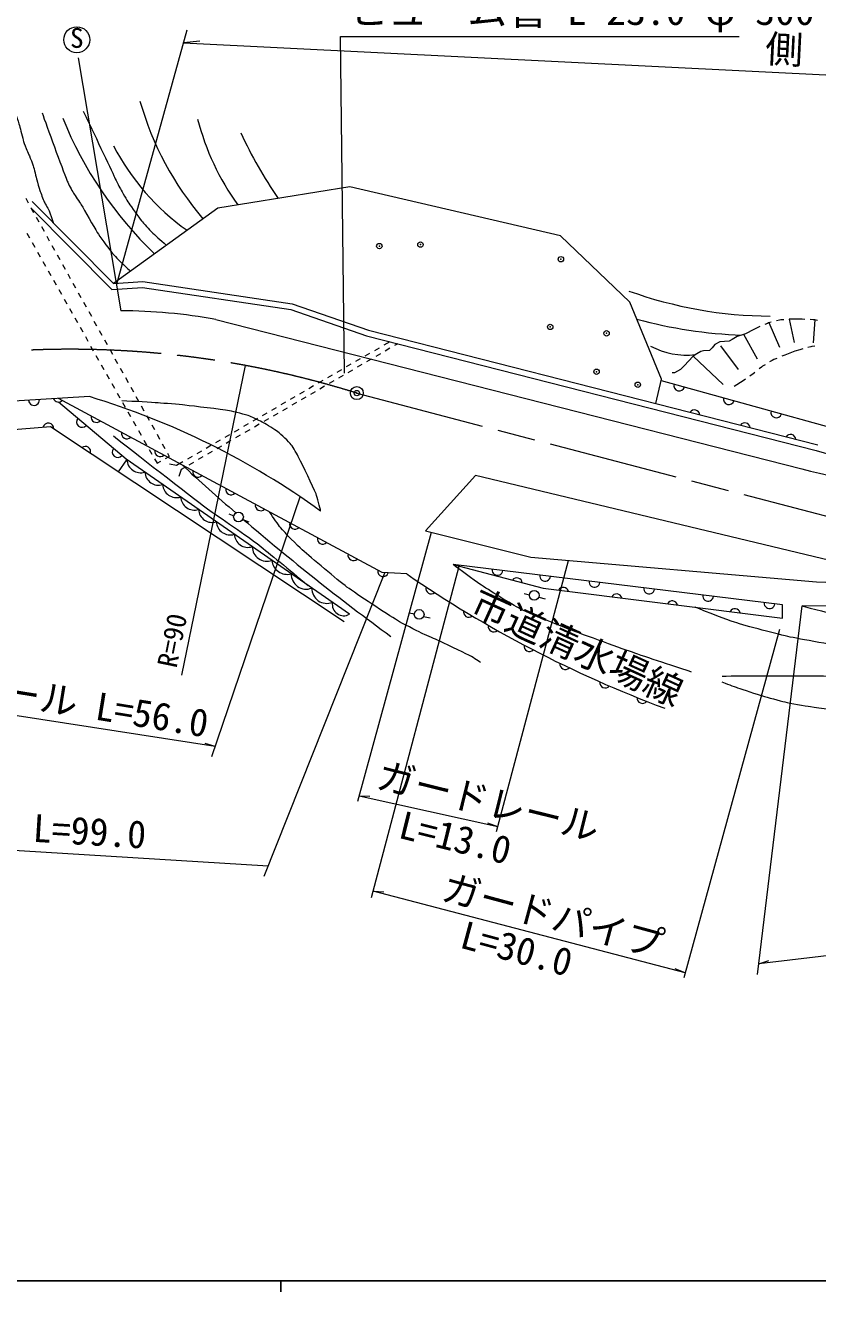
# Model space of a CAD drawing. Units: millimetres, scale not verified. Extents: x 40000 to 680000, y 20000 to 380000.
# Drawn here: x 144363 to 217664, y 204000 to 321201 of the extents above; entities that cross this region are included whole.
import ezdxf
from ezdxf.enums import TextEntityAlignment as Align

# ---------------------------------------------------------------- set-up
doc = ezdxf.new("R2010")
doc.units = ezdxf.units.MM
doc.header["$LTSCALE"] = 1000
doc.header["$PDMODE"] = 32
doc.header["$PDSIZE"] = 500
doc.linetypes.add('CHAIN', pattern=[18.5, 12, -1.5, 3.5, -1.5])
for name, color, linetype, lineweight in [('M-BGD', 7, 'Continuous', 13), ('M-BMK', 2, 'CHAIN', 13), ('M-STR-HTXT', 7, 'Continuous', 13), ('M-TTL-BAND', 7, 'Continuous', 25), ('M-WORK', 1, 'Continuous', 13)]:
    doc.layers.add(name, color=color, linetype=linetype, lineweight=lineweight)
doc.styles.add('ＭＳ ゴシック', font='')
doc.styles.get('ＭＳ ゴシック').set_extended_font_data('MS Gothic')

msp = doc.modelspace()

# ---------------------------------------------------------------- linework, layer by layer
at = {"layer": 'M-BGD'}
msp.add_circle((175032, 287160), 600, dxfattribs=at)
msp.add_point((175032, 287160), dxfattribs=at)
at = {"layer": 'M-BMK'}
msp.add_line((175032, 287160), (220309, 275286), dxfattribs=at)
msp.add_arc((148482, 202292), 88924, 72.62818, 131.06812, dxfattribs=at)
at = {"layer": 'M-STR-HTXT'}
for p, q in [((159308, 320747), (152837, 297336)), ((160494, 319749), (158984, 319574)), ((158984, 319574), (258626, 314614)), ((161621, 253528), (169794, 277562)), ((175128, 249389), (181934, 274292)), ((176377, 240480), (184495, 271156)), ((187961, 246602), (194609, 271684)), ((166460, 242459), (177623, 270540)), ((212098, 233345), (216223, 267476)), ((214144, 265276), (205274, 233050)), ((161934, 254449), (160992, 254731)), ((175257, 249889), (176239, 249860)), ((188072, 247018), (175257, 249860)), ((188072, 247018), (187150, 247361)), ((106443, 247102), (166837, 243408)), ((205398, 233502), (204491, 233880))]:
    msp.add_line(p, q, dxfattribs=at)
for points in [[(173877, 289001), (173531, 320169), (210415, 320169)], [(161934, 254449), (127440, 259791), (128423, 259825)], [(285506, 243025), (212220, 234356), (213157, 234652)], [(205398, 233502), (176535, 241076), (177516, 241009)]]:
    msp.add_lwpolyline(points, dxfattribs=at)
at = {"layer": 'M-TTL-BAND'}
for p, q in [((40000, 205000), (579000, 205000)), ((168000, 205000), (168000, 204000))]:
    msp.add_line(p, q, dxfattribs=at)
at = {"layer": 'M-WORK'}
for p, q in [((149240, 318187), (153196, 294785)), ((144394, 305198), (144637, 304761)), ((144880, 304324), (145123, 303887)), ((144884, 304316), (152365, 296756)), ((145366, 303450), (145609, 303013)), ((145852, 302576), (146095, 302139)), ((144489, 301961), (144736, 301526)), ((146338, 301702), (146581, 301265)), ((144983, 301091), (145229, 300656)), ((145476, 300221), (145722, 299786)), ((146824, 300828), (147067, 300391)), ((145969, 299351), (146215, 298916)), ((147310, 299954), (147553, 299517)), ((147796, 299080), (148039, 298643)), ((146462, 298481), (146708, 298046)), ((148282, 298206), (148525, 297769)), ((146955, 297611), (147202, 297176)), ((147448, 296741), (147695, 296306)), ((148768, 297332), (149011, 296895)), ((147941, 295871), (148188, 295436)), ((149254, 296458), (149497, 296021)), ((149740, 295584), (149983, 295147)), ((148434, 295001), (148681, 294566)), ((150226, 294710), (150469, 294273)), ((148927, 294131), (149174, 293696)), ((149421, 293262), (149667, 292827)), ((150712, 293836), (150956, 293399)), ((161999, 293986), (216204, 280142)), ((211758, 293063), (210999, 292642)), ((212060, 293204), (211758, 293063)), ((212312, 293313), (212060, 293204)), ((213023, 293620), (212771, 293511)), ((213119, 293653), (213023, 293620)), ((213378, 293723), (213119, 293653)), ((214174, 291385), (213165, 293668)), ((214119, 293924), (213860, 293854)), ((214259, 293942), (214119, 293924)), ((214530, 293959), (214259, 293942)), ((215299, 294008), (215029, 293991)), ((215535, 291860), (215064, 294000)), ((216234, 293996), (215299, 294008)), ((216486, 293986), (216234, 293996)), ((217239, 293957), (216986, 293967)), ((217389, 293941), (217239, 293957)), ((217288, 291806), (217419, 293937)), ((217658, 293897), (217389, 293941)), ((149914, 292392), (150160, 291957)), ((151199, 292963), (151442, 292526)), ((151685, 292089), (151928, 291652)), ((178082, 291916), (177516, 291587)), ((208621, 291900), (208166, 291664)), ((209481, 291984), (208621, 291900)), ((209751, 292136), (209481, 291984)), ((210206, 292389), (209751, 292136)), ((210999, 292642), (210206, 292389)), ((212109, 290291), (210841, 292586)), ((150407, 291522), (150653, 291087)), ((152171, 291215), (152414, 290778)), ((176218, 290834), (175786, 290583)), ((177083, 291336), (176651, 291085)), ((177221, 290805), (176789, 290554)), ((178086, 291308), (177654, 291056)), ((178811, 291729), (178518, 291559)), ((206479, 290804), (206142, 290584)), ((206850, 291023), (206479, 290804)), ((207103, 291090), (206850, 291023)), ((207660, 291107), (207103, 291090)), ((207913, 291360), (207660, 291107)), ((208166, 291664), (207913, 291360)), ((210349, 289348), (208699, 291535)), ((214632, 290684), (214357, 290570)), ((215542, 291032), (214632, 290684)), ((216020, 291181), (215542, 291032)), ((216282, 291251), (216020, 291181)), ((217026, 291451), (216764, 291380)), ((217128, 291471), (217026, 291451)), ((217394, 291505), (217128, 291471)), ((150900, 290652), (151146, 290217)), ((151393, 289782), (151640, 289347)), ((152657, 290341), (152900, 289904)), ((158833, 261070), (164738, 289718)), ((174489, 289830), (174056, 289579)), ((175354, 290332), (174921, 290081)), ((175492, 289800), (175060, 289549)), ((176357, 290303), (175925, 290051)), ((205333, 289724), (204962, 289353)), ((205704, 290112), (205333, 289724)), ((206142, 290584), (205704, 290112)), ((208924, 287974), (206136, 290579)), ((212456, 289565), (212250, 289399)), ((212566, 289641), (212456, 289565)), ((212796, 289784), (212566, 289641)), ((213451, 290189), (213221, 290047)), ((213620, 290266), (213451, 290189)), ((213895, 290379), (213620, 290266)), ((151886, 288912), (152133, 288477)), ((153143, 289467), (153386, 289030)), ((153629, 288593), (153872, 288156)), ((171894, 288324), (171462, 288073)), ((172759, 288826), (172327, 288575)), ((173624, 289328), (173191, 289077)), ((173763, 288795), (173331, 288544)), ((174628, 289298), (174195, 289046)), ((204422, 289050), (204207, 289039)), ((204962, 289353), (204422, 289050)), ((210974, 288453), (210766, 288312)), ((211596, 288874), (211388, 288733)), ((211655, 288918), (211596, 288874)), ((211861, 289084), (211655, 288918)), ((152379, 288042), (152626, 287607)), ((152872, 287172), (153119, 286737)), ((154115, 287719), (154358, 287282)), ((170165, 287320), (169732, 287069)), ((171029, 287822), (170597, 287571)), ((171169, 287288), (170737, 287036)), ((172034, 287790), (171602, 287539)), ((172899, 288293), (172466, 288041)), ((210766, 288312), (209943, 287777)), ((150302, 286835), (135247, 285931)), ((153365, 286302), (153612, 285867)), ((154601, 286845), (154844, 286408)), ((155087, 285971), (155330, 285534)), ((168435, 286316), (168002, 286065)), ((169300, 286818), (168867, 286567)), ((169440, 286283), (169008, 286031)), ((170305, 286785), (169872, 286534)), ((153859, 285432), (154105, 284997)), ((155573, 285097), (155816, 284660)), ((165840, 284810), (165408, 284559)), ((166705, 285312), (166273, 285061)), ((167570, 285814), (167138, 285563)), ((167711, 285278), (167279, 285026)), ((168576, 285780), (168143, 285529)), ((154352, 284562), (154598, 284127)), ((154845, 283692), (155091, 283257)), ((156059, 284223), (156302, 283786)), ((164111, 283806), (163678, 283555)), ((164975, 284308), (164543, 284057)), ((165117, 283770), (164685, 283519)), ((165982, 284273), (165550, 284021)), ((166846, 284775), (166414, 284524)), ((155338, 282822), (155584, 282387)), ((156545, 283349), (156788, 282912)), ((157031, 282475), (157274, 282038)), ((162381, 282802), (161948, 282551)), ((163246, 283304), (162813, 283053)), ((163388, 282765), (162956, 282514)), ((164253, 283268), (163820, 283016)), ((155831, 281952), (156078, 281517)), ((157333, 281118), (157679, 281310)), ((157517, 281601), (157679, 281310)), ((159786, 281295), (159354, 281044)), ((160651, 281798), (160219, 281547)), ((161516, 282300), (161084, 282049)), ((161659, 281760), (161227, 281509)), ((162524, 282263), (162091, 282011)), ((152969, 279878), (153762, 280997)), ((156324, 281082), (156551, 280683)), ((156551, 280683), (156896, 280875)), ((158356, 280465), (157707, 280594)), ((158921, 280793), (158356, 280465)), ((159065, 280253), (158772, 280082)), ((159930, 280755), (159498, 280504)), ((160794, 281258), (160362, 281006)), ((158772, 280082), (158563, 279455)), ((163191, 275974), (163644, 275798)), ((164474, 275476), (165053, 275250)), ((190520, 268603), (190992, 268483)), ((191854, 268264), (192456, 268111)), ((179879, 266841), (180351, 266721)), ((181213, 266502), (181816, 266349))]:
    msp.add_line(p, q, dxfattribs=at)
for points in [[(202681, 286200), (203226, 288445), (200298, 295582), (193872, 301714), (174389, 306253), (162167, 304284), (152515, 297316)], [(145007, 304903), (152515, 297316), (155225, 297481), (169049, 295431), (176097, 292990), (217671, 282372)], [(152365, 296756), (155201, 296929), (168918, 294894), (175939, 292463), (217535, 281839)], [(203195, 288318), (228138, 281421), (228106, 280270)], [(174350, 266691), (153679, 281055), (147435, 286336)], [(179643, 270425), (177384, 270554), (147436, 286663)], [(173871, 265983), (146684, 284056), (136418, 283201), (126743, 280382)], [(270715, 270084), (246687, 269272), (230973, 269022), (228689, 269304), (186021, 279534), (181399, 274426), (191118, 271989), (217562, 269683), (228689, 269304)], [(275673, 268624), (257362, 267325), (216223, 267476)]]:
    msp.add_lwpolyline(points, dxfattribs=at)
msp.add_lwpolyline([(214426, 266335), (214426, 267566), (183947, 271300), (192285, 269098)], close=True, dxfattribs=at)
for centre, radius in [((149120, 319868), 1200), ((164083, 275700), 450), ((191440, 268439), 450), ((180799, 266677), 450)]:
    msp.add_circle(centre, radius, dxfattribs=at)
for centre, radius, start, end in [((182993, 322187), 29149, 195.95374, 220.40275), ((180958, 325889), 35694, 201.83081, 226.3487), ((183086, 318338), 23513, 194.32535, 215.8052), ((199066, 326994), 38158, 204.37912, 214.85868), ((172175, 320255), 22141, 207.47049, 234.50562), ((213521, 333683), 39394, 250.22549, 269.65576), ((152973, 243459), 51327, 79.87207, 89.75164), ((212381, 336361), 43873, 254.892, 267.71587), ((205573, 297924), 7243, 242.2903, 276.12602), ((204865, 287856), 500, 164.54409, 344.54409), ((145165, 286526), 500, 183.43755, 3.43755), ((147431, 286836), 500, 203.64064, 314.26736), ((129183, 217317), 72655, 54.19839, 73.10186), ((209441, 286591), 500, 164.54409, 344.54409), ((149608, 284498), 500, 139.7772, 319.7772), ((150934, 284951), 500, 169.18257, 314.26736), ((206267, 285102), 500, 6.40513, 144.9408), ((213834, 285376), 500, 164.54409, 344.54409), ((146492, 283890), 500, 355.72367, 167.30141), ((210935, 283910), 500, 6.40513, 144.9408), ((153760, 283431), 500, 169.18257, 314.26736), ((215155, 282832), 500, 6.40513, 144.9408), ((149907, 281733), 500, 343.84277, 128.92756), ((152900, 281714), 500, 139.7772, 319.7772), ((156825, 281783), 500, 169.18257, 314.26736), ((240237, 367377), 88499, 255.13614, 271.04067), ((155039, 281070), 1280, 183.24902, 287.16379), ((310224, 445033), 223554, 227.38367, 229.0936), ((241508, 379328), 102363, 255.68784, 270.58242), ((156695, 279919), 1280, 183.24902, 287.16379), ((160349, 279888), 500, 169.18257, 314.26736), ((158351, 278769), 1280, 183.24902, 287.16379), ((163401, 278246), 500, 169.18257, 314.26736), ((160006, 277619), 1280, 183.24902, 287.16379), ((166134, 276776), 500, 169.18257, 314.26736), ((161662, 276468), 1280, 183.24902, 287.16379), ((310224, 445033), 223554, 229.31561, 233.79336), ((163318, 275318), 1280, 183.24902, 287.16379), ((169312, 275067), 500, 169.18257, 314.26736), ((164973, 274167), 1280, 183.24902, 287.16379), ((171875, 273688), 500, 169.18257, 314.26736), ((166721, 272969), 1370, 181.04679, 289.36602), ((174707, 272164), 500, 169.18257, 314.26736), ((168576, 271793), 1405, 184.78258, 285.63023), ((177465, 270681), 500, 169.18257, 341.5101), ((188050, 270798), 500, 173.01456, 353.01456), ((170353, 270420), 1399, 179.16122, 291.25159), ((242372, 361732), 110779, 235.51042, 249.46703), ((189840, 269562), 500, 5.83977, 144.56579), ((192448, 270259), 500, 173.01456, 353.01456), ((197021, 269699), 500, 173.01456, 353.01456), ((172259, 269096), 1399, 179.16122, 291.25159), ((181920, 269081), 500, 164.28498, 309.46814), ((194136, 268689), 500, 13.55282, 152.22001), ((199054, 268076), 500, 13.55282, 152.22001), ((202072, 269080), 500, 173.01456, 353.01456), ((207534, 268411), 500, 173.01456, 353.01456), ((173835, 267640), 1080, 171.91124, 298.50157), ((204219, 267431), 500, 13.55282, 152.22001), ((213218, 267714), 500, 173.01456, 353.01456), ((185385, 266924), 500, 167.7848, 310.19701), ((210012, 266708), 500, 13.55282, 152.22001), ((187693, 265560), 500, 167.71347, 313.04521), ((191000, 263740), 500, 168.15134, 316.5173), ((194319, 262083), 500, 171.53864, 316.9728), ((198002, 260372), 500, 171.67156, 321.04635), ((201454, 258948), 500, 175.62653, 320.95826)]:
    msp.add_arc(centre, radius, start, end, dxfattribs=at)
for points, knots in [([(142474, 315133), (142640, 314880), (143067, 314075), (143185, 313796), (143338, 313430), (143708, 312297), (143823, 311917), (143911, 311626), (144112, 310736), (144200, 310446), (144250, 310280), (144448, 309799), (144513, 309639), (144556, 309532), (144697, 309217), (144739, 309111), (144812, 308926), (145033, 308372), (145091, 308182), (145170, 307926), (145354, 307144), (145425, 306886), (145478, 306690), (145646, 306105), (145711, 305913), (145783, 305702), (146018, 305076), (146110, 304873), (146197, 304682), (146523, 304139), (146602, 303944), (146678, 303756), (146826, 303318), (146942, 302947)], [0, 0, 0, 0, 1, 1, 1, 2, 2, 2, 3, 3, 3, 4, 4, 4, 5, 5, 5, 6, 6, 6, 7, 7, 7, 8, 8, 8, 9, 9, 9, 10, 10, 10, 11, 11, 11, 11]), ([(145907, 313112), (146349, 311838), (147747, 308041), (148237, 306784), (148328, 306552), (148681, 305891), (148808, 305677), (148941, 305453), (149398, 304820), (149533, 304598), (149840, 304092), (150699, 302540), (151015, 302041), (151244, 301678), (151994, 300630), (152259, 300293), (152423, 300086), (152968, 299510), (153157, 299325), (153333, 299152), (153734, 298778), (154090, 298453)], [0, 0, 0, 0, 1, 1, 1, 2, 2, 2, 3, 3, 3, 4, 4, 4, 5, 5, 5, 6, 6, 6, 7, 7, 7, 7]), ([(149728, 313267), (150293, 312064), (151995, 308459), (152565, 307259), (152680, 307017), (153027, 306290), (153155, 306055), (153301, 305789), (153767, 305009), (153934, 304756), (154159, 304418), (154863, 303422), (155115, 303104), (155289, 302883), (155854, 302257), (156059, 302065), (156331, 301811), (156854, 301339), (157407, 300848)], [0, 0, 0, 0, 1, 1, 1, 2, 2, 2, 3, 3, 3, 4, 4, 4, 5, 5, 5, 6, 6, 6, 6]), ([(171685, 276244), (171638, 276568), (171380, 277522), (171256, 277825), (170977, 278512), (170007, 280515), (169674, 281178), (169549, 281427), (169142, 282165), (168966, 282382), (168747, 282651), (167987, 283371), (167715, 283586), (167470, 283779), (166665, 284260), (166393, 284412), (166149, 284548), (165404, 284933), (165141, 285026), (164773, 285156), (163638, 285457), (163253, 285522), (162433, 285660), (159956, 285950), (159130, 286041), (158636, 286096), (157148, 286221), (156651, 286254), (156006, 286297), (154501, 286386), (153279, 286454)], [0, 0, 0, 0, 1, 1, 1, 2, 2, 2, 3, 3, 3, 4, 4, 4, 5, 5, 5, 6, 6, 6, 7, 7, 7, 8, 8, 8, 9, 9, 9, 10, 10, 10, 10]), ([(152516, 283202), (154237, 281827), (159463, 277781), (161224, 276458), (162159, 275757), (165085, 273817), (165993, 273082), (166901, 272348), (168745, 270855), (170530, 269346)], [0, 0, 0, 0, 1, 1, 1, 2, 2, 2, 3, 3, 3, 3]), ([(186484, 262231), (186279, 262382), (185627, 262788), (185400, 262905), (184817, 263208), (183033, 264049), (182437, 264327), (182152, 264459), (181281, 264817), (180999, 264956), (180552, 265175), (179219, 265851), (178796, 266113), (177841, 266704), (175020, 268546), (174118, 269215), (173256, 269855), (170790, 271934), (169989, 272651), (169561, 273035), (168345, 274267), (167979, 274711), (167762, 274975), (167313, 275617), (166953, 276165)], [0, 0, 0, 0, 1, 1, 1, 2, 2, 2, 3, 3, 3, 4, 4, 4, 5, 5, 5, 6, 6, 6, 7, 7, 7, 8, 8, 8, 8]), ([(205997, 261342), (204896, 261692), (201611, 262792), (200521, 263174), (199262, 263615), (195498, 264977), (194255, 265459), (193425, 265781), (190948, 266791), (190156, 267197), (189376, 267597), (187147, 268995), (186416, 269478), (185904, 269816), (184422, 270911), (183947, 271300)], [0, 0, 0, 0, 1, 1, 1, 2, 2, 2, 3, 3, 3, 4, 4, 4, 5, 5, 5, 5]), ([(278210, 262020), (277785, 261924), (276495, 261712), (276061, 261667), (275224, 261580), (272704, 261391), (271862, 261363), (270783, 261327), (267541, 261324), (266461, 261345), (264549, 261384), (258813, 261601), (256901, 261666), (255400, 261716), (250895, 261871), (249393, 261921), (248025, 261966), (243919, 262079), (242552, 262140), (241677, 262179), (239058, 262372), (238184, 262423), (237158, 262483), (234077, 262642), (233050, 262695), (232016, 262749), (228913, 262884), (227880, 262955), (226576, 263045), (222664, 263337), (221368, 263503), (220113, 263664), (216372, 264322), (215135, 264588), (214089, 264813), (210982, 265628), (209964, 265958), (209261, 266185), (207505, 266862), (206339, 267344)], [0, 0, 0, 0, 1, 1, 1, 2, 2, 2, 3, 3, 3, 4, 4, 4, 5, 5, 5, 6, 6, 6, 7, 7, 7, 8, 8, 8, 9, 9, 9, 10, 10, 10, 11, 11, 11, 12, 12, 12, 13, 13, 13, 13]), ([(216223, 267476), (216939, 267279), (219092, 266716), (219812, 266538), (220216, 266438), (221432, 266157), (221843, 266089), (222434, 265992), (224222, 265781), (224818, 265712), (225520, 265630), (227631, 265396), (228335, 265334), (228972, 265278), (230887, 265185), (231523, 265121), (232408, 265033), (235056, 264699), (235938, 264578), (236615, 264486), (238633, 264118), (239314, 264059), (240857, 263924), (245499, 263678), (247047, 263609), (248781, 263532), (253986, 263383), (255721, 263330), (256604, 263303), (259253, 263205), (260136, 263212), (260987, 263219), (263535, 263384), (264386, 263401), (265084, 263414), (267178, 263383), (267875, 263360), (268425, 263342), (270069, 263201), (270619, 263195), (271181, 263188), (272868, 263247), (273428, 263294), (273888, 263333), (275259, 263526), (275709, 263625), (276048, 263699), (276758, 263885), (277422, 264070)], [0, 0, 0, 0, 1, 1, 1, 2, 2, 2, 3, 3, 3, 4, 4, 4, 5, 5, 5, 6, 6, 6, 7, 7, 7, 8, 8, 8, 9, 9, 9, 10, 10, 10, 11, 11, 11, 12, 12, 12, 13, 13, 13, 14, 14, 14, 15, 15, 15, 16, 16, 16, 16]), ([(208811, 260426), (209095, 260313), (209956, 259994), (210245, 259896), (210705, 259739), (212092, 259289), (212558, 259149), (212968, 259026), (214207, 258677), (214625, 258583), (215096, 258476), (216524, 258215), (217003, 258144), (217715, 258040), (219857, 257770), (220574, 257709), (221593, 257623), (224653, 257447), (225674, 257409), (226762, 257369), (230027, 257370), (231114, 257321), (232329, 257267), (235967, 256962), (237182, 256896), (238374, 256832), (241956, 256719), (243150, 256675), (244471, 256626), (248432, 256415), (249753, 256433), (251611, 256458), (257177, 256787), (259032, 256891), (260573, 256977), (265194, 257282), (266734, 257387), (268102, 257480), (272209, 257760), (273576, 257882), (274737, 257986), (277988, 258280), (279560, 258504)], [0, 0, 0, 0, 1, 1, 1, 2, 2, 2, 3, 3, 3, 4, 4, 4, 5, 5, 5, 6, 6, 6, 7, 7, 7, 8, 8, 8, 9, 9, 9, 10, 10, 10, 11, 11, 11, 12, 12, 12, 13, 13, 13, 14, 14, 14, 14]), ([(208827, 260974), (210652, 260998), (216126, 261008), (217951, 260991), (218524, 260986), (220240, 260899), (220811, 260863), (221412, 260826), (223210, 260673), (223810, 260627), (224622, 260564), (227058, 260375), (227870, 260320), (228965, 260246), (232250, 260022), (233346, 259985), (235518, 259911), (242035, 259807), (244208, 259765), (245292, 259743), (248544, 259695), (249628, 259665), (250830, 259633), (254434, 259461), (255637, 259456), (256891, 259450), (260651, 259555), (261904, 259612), (262496, 259638), (264265, 259826), (264855, 259871), (265426, 259915), (267140, 260050), (267712, 260060), (269861, 260099), (275614, 260145), (278927, 260154)], [0, 0, 0, 0, 1, 1, 1, 2, 2, 2, 3, 3, 3, 4, 4, 4, 5, 5, 5, 6, 6, 6, 7, 7, 7, 8, 8, 8, 9, 9, 9, 10, 10, 10, 11, 11, 11, 12, 12, 12, 12])]:
    msp.add_open_spline(points, degree=3, knots=knots, dxfattribs=at)
for p in [(177113, 300769), (180916, 300904), (193908, 299552), (192920, 293286), (198135, 292696), (197208, 289142), (201026, 287937)]:
    msp.add_point(p, dxfattribs=at)

# ---------------------------------------------------------------- texts
at = {"layer": 'M-STR-HTXT', "style": 'ＭＳ ゴシック', "width": 1.05}
msp.add_text('ヒューム管 L=23.0 φ=300', height=2566, dxfattribs=at).set_placement((195807, 320467), align=Align.BOTTOM_CENTER)
at = {"layer": 'M-STR-HTXT', "style": 'ＭＳ ゴシック'}
for s, rotation, p in [('側\u3000溝 L=123.0', 357.15, (212723, 317011)), ('市道清水場線', 335.5, (185023, 266124)), ('ガードレール L=56.0', 350.8, (128144, 259841)), ('ガードレール', 346.1, (176520, 249910)), ('ガードパイプ L=99.0', 356.5, (122253, 246263)), ('L=13.0', 346.1, (178569, 245282)), ('ガードパイプ', 344.9, (182527, 239562)), ('L=30.0', 344.9, (184231, 235127))]:
    msp.add_text(s, height=2566, rotation=rotation, dxfattribs=at).set_placement(p, align=Align.BOTTOM_LEFT)
at = {"layer": 'M-WORK', "style": 'ＭＳ ゴシック'}
msp.add_text('S', height=1833, dxfattribs=at).set_placement((148504, 318566), align=Align.BOTTOM_LEFT)
msp.add_text('R=90', height=1833, rotation=78.398, dxfattribs=at).set_placement((158881, 261533), align=Align.BOTTOM_LEFT)

doc.saveas('drawing.dxf')
